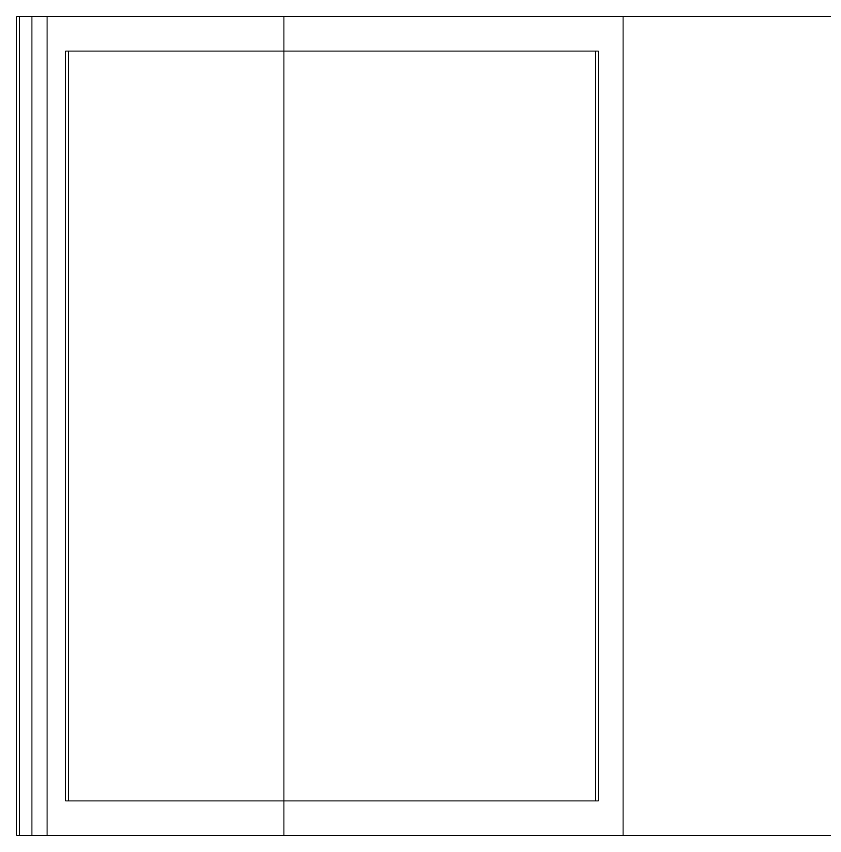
# Model space of a CAD drawing. Header units: inches. Extents: x -3354 to -3, y -8 to 1149.
# Drawn here: x -2368.98 to -2345.66, y 636.97 to 660.59 of the extents above; entities that cross this region are included whole.
import ezdxf

# ---------------------------------------------------------------- set-up
doc = ezdxf.new("R2010")
doc.units = ezdxf.units.IN
doc.header["$MEASUREMENT"] = 0
doc.layers.add('M-EQPM', color=50, linetype='Continuous', lineweight=13)

# ---------------------------------------------------------------- blocks, each defined once
blk = doc.blocks.new('SidewallProp-Exh-Reverse - SBE1-20--481161-01 - Lower Parking Level')
at = {"layer": 'M-EQPM', "color": 8}
mesh = blk.add_polyface(dxfattribs=at)
corners = [(1.188, 34.955, 17.536), (1.188, 35.308, 17.89), (1.188, 35.397, 17.801), (1.188, 34.955, 17.359), (1.188, 34.51, 17.805), (1.188, 17.893, 1.188), (1.188, 11.393, 1.188), (1.188, 11.393, 24.812), (1.188, 27.679, 24.812)]
mesh.append_faces([[corners[k] for k in face] for face in [(8, 4, 5), (0, 3, 4, 8)]], dxfattribs={"vtx0": -1, "vtx2": -1, "color": 8})
mesh.append_faces([[corners[k] for k in face] for face in [(2, 3, 0, 1)]], dxfattribs={"vtx1": -1, "color": 8})
mesh.append_faces([[corners[k] for k in face] for face in [(5, 6, 7, 8)]], dxfattribs={"vtx3": -1, "color": 8})
mesh = blk.add_polyface(dxfattribs=at)
corners = [(1.188, 35.308, 17.89), (24.812, 35.308, 17.89), (24.812, 35.397, 17.801), (1.188, 35.397, 17.801)]
mesh.append_faces([[corners[k] for k in face] for face in [(0, 1, 2, 3)]], dxfattribs={"color": 8})
mesh = blk.add_polyface(dxfattribs=at)
corners = [(1.188, 35.397, 17.801), (24.812, 35.397, 17.801), (24.812, 34.955, 17.359), (1.188, 34.955, 17.359)]
mesh.append_faces([[corners[k] for k in face] for face in [(0, 1, 2, 3)]], dxfattribs={"color": 8})
mesh = blk.add_polyface(dxfattribs=at)
corners = [(1.188, 34.955, 17.536), (24.812, 34.955, 17.536), (24.812, 35.308, 17.89), (1.188, 35.308, 17.89)]
mesh.append_faces([[corners[k] for k in face] for face in [(0, 1, 2, 3)]], dxfattribs={"color": 8})
mesh = blk.add_polyface(dxfattribs=at)
corners = [(24.812, 27.679, 24.812), (24.812, 11.393, 24.812), (24.812, 11.393, 1.188), (24.812, 17.893, 1.188), (24.812, 34.51, 17.805), (24.812, 34.955, 17.359), (24.812, 35.397, 17.801), (24.812, 35.308, 17.89), (24.812, 34.955, 17.536)]
mesh.append_faces([[corners[k] for k in face] for face in [(8, 0, 4, 5), (3, 4, 0, 1)]], dxfattribs={"vtx1": -1, "vtx3": -1, "color": 8})
mesh.append_faces([[corners[k] for k in face] for face in [(6, 7, 8, 5), (1, 2, 3)]], dxfattribs={"vtx2": -1, "color": 8})
mesh = blk.add_polyface(dxfattribs=at)
corners = [(1.188, 34.955, 17.359), (24.812, 34.955, 17.359), (24.812, 34.51, 17.805), (1.188, 34.51, 17.805)]
mesh.append_faces([[corners[k] for k in face] for face in [(0, 1, 2, 3)]], dxfattribs={"color": 8})
mesh = blk.add_polyface(dxfattribs=at)
corners = [(1.188, 27.679, 24.812), (24.812, 27.679, 24.812), (24.812, 34.955, 17.536), (1.188, 34.955, 17.536)]
mesh.append_faces([[corners[k] for k in face] for face in [(0, 1, 2, 3)]], dxfattribs={"color": 8})
mesh = blk.add_polyface(dxfattribs=at)
corners = [(1.188, 17.893, 1.188), (1.188, 34.51, 17.805), (24.812, 34.51, 17.805), (24.812, 17.893, 1.188)]
mesh.append_faces([[corners[k] for k in face] for face in [(0, 1, 2, 3)]], dxfattribs={"color": 8})
at = {"layer": 'M-EQPM', "color": 9}
mesh = blk.add_polyface(dxfattribs=at)
corners = [(2.188, 18.688, 1.806), (2.188, 33.979, 17.097), (23.812, 33.979, 17.097), (23.812, 18.688, 1.806)]
mesh.append_faces([[corners[k] for k in face] for face in [(0, 1, 2, 3)]], dxfattribs={"color": 9})
mesh = blk.add_polyface(dxfattribs=at)
corners = [(2.188, 18.688, 1.806), (2.188, 18.6, 1.895), (2.188, 33.891, 17.186), (2.188, 33.979, 17.097)]
mesh.append_faces([[corners[k] for k in face] for face in [(0, 1, 2, 3)]], dxfattribs={"color": 9})
mesh = blk.add_polyface(dxfattribs=at)
corners = [(2.188, 33.979, 17.097), (2.188, 33.891, 17.186), (23.812, 33.891, 17.186), (23.812, 33.979, 17.097)]
mesh.append_faces([[corners[k] for k in face] for face in [(0, 1, 2, 3)]], dxfattribs={"color": 9})
mesh = blk.add_polyface(dxfattribs=at)
corners = [(23.812, 33.891, 17.186), (2.188, 33.891, 17.186), (2.188, 18.6, 1.895), (23.812, 18.6, 1.895)]
mesh.append_faces([[corners[k] for k in face] for face in [(0, 1, 2, 3)]], dxfattribs={"color": 9})
mesh = blk.add_polyface(dxfattribs=at)
corners = [(23.812, 33.979, 17.097), (23.812, 33.891, 17.186), (23.812, 18.6, 1.895), (23.812, 18.688, 1.806)]
mesh.append_faces([[corners[k] for k in face] for face in [(0, 1, 2, 3)]], dxfattribs={"color": 9})
at = {"layer": 'M-EQPM', "color": 8}
mesh = blk.add_polyface(dxfattribs=at)
corners = [(1.188, 11.393, 24.812), (24.812, 11.393, 24.812), (24.812, 27.679, 24.812), (1.188, 27.679, 24.812)]
mesh.append_faces([[corners[k] for k in face] for face in [(0, 1, 2, 3)]], dxfattribs={"color": 8})
at = {"layer": 'M-EQPM', "color": 9}
mesh = blk.add_polyface(dxfattribs=at)
corners = [(23.812, 18.688, 1.806), (23.812, 18.6, 1.895), (2.188, 18.6, 1.895), (2.188, 18.688, 1.806)]
mesh.append_faces([[corners[k] for k in face] for face in [(0, 1, 2, 3)]], dxfattribs={"color": 9})
at = {"layer": 'M-EQPM', "color": 8}
mesh = blk.add_polyface(dxfattribs=at)
corners = [(1.188, 17.893, 1.188), (24.812, 17.893, 1.188), (24.812, 11.393, 1.188), (1.188, 11.393, 1.188)]
mesh.append_faces([[corners[k] for k in face] for face in [(0, 1, 2, 3)]], dxfattribs={"color": 8})

msp = doc.modelspace()

# ---------------------------------------------------------------- block references
at = {"layer": 'M-EQPM', "color": 107, "rotation": 89.99999999999991}
msp.add_blockref('SidewallProp-Exh-Reverse - SBE1-20--481161-01 - Lower Parking Level', (-2333.583, 635.78, 455.75), dxfattribs=at)

doc.saveas('drawing.dxf')
